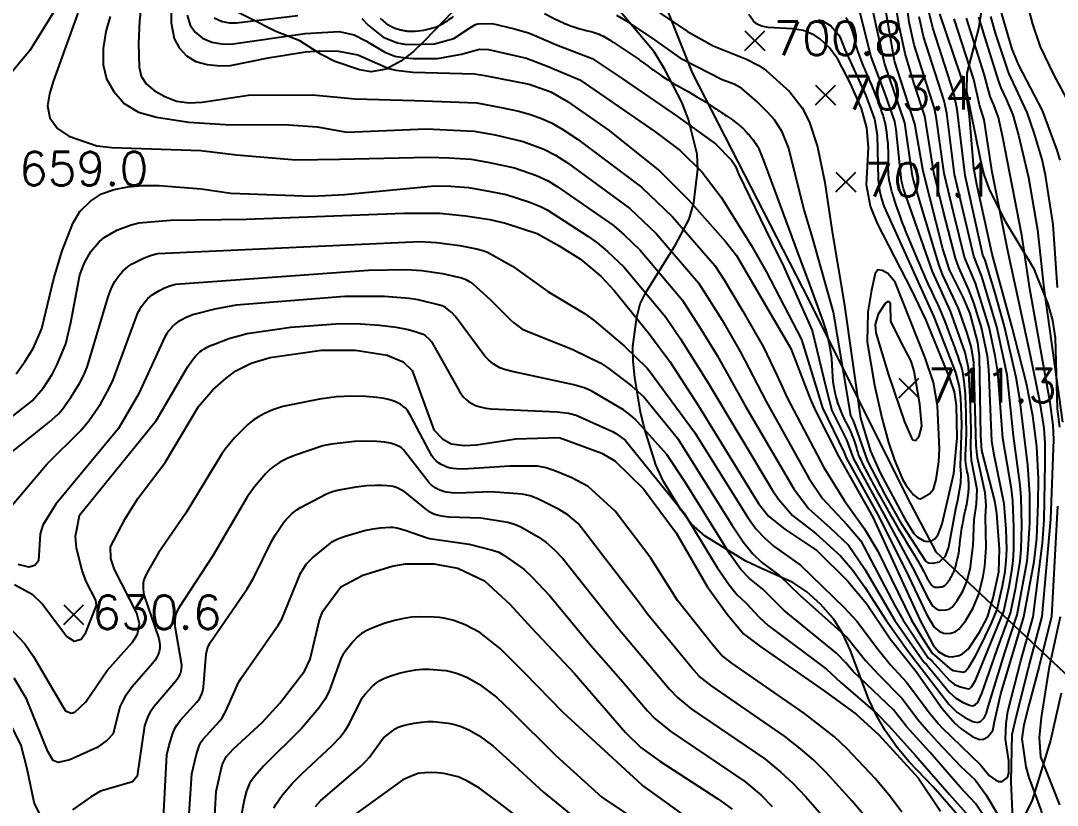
# Model space of a CAD drawing. Extents: x 197794 to 200030, y 561152 to 563931.
# Drawn here: x 198080.2 to 198358.2, y 561392.5 to 561603.1 of the extents above; entities that cross this region are included whole.
import ezdxf

# ---------------------------------------------------------------- set-up
doc = ezdxf.new("R2010")
doc.units = 0
for name, color, linetype in [('F0017111', 30, 'CONTINUOUS'), ('F0017114', 7, 'CONTINUOUS'), ('F0027132', 7, 'CONTINUOUS'), ('F0027217', 7, 'CONTINUOUS'), ('G0018112', 7, 'G0018112'), ('G0037213', 32, 'CONTINUOUS')]:
    doc.layers.add(name, color=color, linetype=linetype)
doc.styles.add('NGSW', font='romans.shx', dxfattribs={"bigfont": 'ngsw.shx'})
doc.linetypes.add('G0018112', pattern='A,25,0,[131,ltypeshp.shx,S=1.768,R=90,X=1.768,Y=-1.768],-6.75,[133,ltypeshp.shx,S=0.75,R=0,X=0,Y=0],-8.75,0,[131,ltypeshp.shx,S=1.768,R=270,X=-1.768,Y=1.768]', length=40.5)

# ---------------------------------------------------------------- blocks, each defined once
blk = doc.blocks.new('F0027217')
at = {"layer": 'F0027217'}
for p, q in [((-2.652, 2.652), (2.652, -2.652)), ((-2.652, -2.652), (2.652, 2.652))]:
    blk.add_line(p, q, dxfattribs=at)

msp = doc.modelspace()

# ---------------------------------------------------------------- linework, layer by layer
at = {"layer": 'F0017111'}
for points, elevation in [([(198358.91, 561705.91), (198356.84, 561704.35), (198355.96, 561703.22), (198354.95, 561700.88), (198353.55, 561695.86), (198352.91, 561691.11), (198352.38, 561683.19), (198352.18, 561674.62), (198352.51, 561667.89), (198355.08, 561643.92), (198353.07, 561636.92), (198349.72, 561618.55), (198349.54, 561614.39), (198349.63, 561611.86), (198349.95, 561609.13), (198350.57, 561605.99), (198351.55, 561602.24), (198353.6, 561596.09), (198357.29, 561588.54), (198361.18, 561581.37)], 620), ([(198077.073, 561486.751), (198087.804, 561495.365), (198090.271, 561497.651), (198091.366, 561498.899), (198093.73, 561502.177), (198096.033, 561505.958), (198096.968, 561507.793), (198097.97, 561510.157), (198103.632, 561529.04), (198104.413, 561531.189), (198104.957, 561532.34), (198105.423, 561533.152), (198106.394, 561534.545), (198107.578, 561535.934), (198108.237, 561536.568), (198109.018, 561537.182), (198110.066, 561537.865), (198111.453, 561538.633), (198113.137, 561539.414), (198114.945, 561540.1), (198116.494, 561540.56), (198116.966, 561540.66), (198187.323, 561543.829), (198191.697, 561543.588), (198197.925, 561542.794), (198202.467, 561541.861), (198204.101, 561541.419), (198205.38, 561540.967), (198212.08, 561537.291), (198221.567, 561530.405), (198231.374, 561524.539), (198233.998, 561522.661), (198242.113, 561515.803), (198248.102, 561509.94), (198248.687, 561509.293), (198260.874, 561492.671), (198275.18, 561469.81), (198277.46, 561466.68), (198279.74, 561464.19), (198282.32, 561462.01), (198289.36, 561456.99), (198301.05, 561445.64), (198304.48, 561441.98), (198310.15, 561434.33), (198313.53, 561430.26), (198317.78, 561425.56), (198323.85, 561417.38), (198326.36, 561414.35), (198327.36, 561413.28), (198337.64, 561403.39), (198339.97, 561400.55), (198341.72, 561399.24), (198342.57, 561398.89), (198343.4, 561398.93), (198344.91, 561400), (198345.27, 561401.1), (198345.21, 561404.48), (198344.31, 561410.25), (198344.56, 561414.5), (198344.98, 561417.69), (198348.41, 561431.34), (198351.72, 561443.14), (198354.26, 561462.91), (198354.71, 561469.13), (198355.01, 561484.35), (198354.99, 561489.76), (198354.7, 561493.75), (198353.56, 561501.02), (198351.08, 561513.23), (198344.94, 561541.41), (198340.74, 561562.47), (198338.63, 561576.5), (198337.38, 561580.56), (198335.86, 561587.32), (198330.6, 561603.66)], 645), ([(198346.31, 561388.85), (198345.88, 561398.88), (198346.16, 561411.55), (198347.25, 561416.51), (198350.72, 561430.02), (198354.19, 561443.16), (198356.47, 561469.36), (198357.29, 561490.73), (198357.16, 561494.56), (198356.29, 561500.66), (198350.87, 561531.15), (198348.69, 561545.6), (198343.65, 561571.79), (198342.47, 561577.18), (198341.23, 561580.6), (198340.22, 561582.84), (198338.65, 561588.82), (198333.86, 561603.86)], 640), ([(198337.12, 561604.06), (198338.66, 561598.86), (198342.47, 561586.85), (198343.06, 561585.12), (198344.52, 561582.1), (198346.31, 561577.85), (198347.85, 561572.43), (198350.47, 561561.06), (198352.91, 561547), (198354.59, 561531.33), (198359.62, 561495.37)], 635), ([(198358.31, 561531.5), (198357.12, 561548.4), (198355.07, 561561.67), (198354.14, 561565.9), (198352.05, 561573.06), (198350.15, 561578.53), (198345.2, 561589.03), (198341.71, 561599.55), (198340.38, 561604.25)], 630), ([(198076.334, 561471.293), (198087.225, 561484.203), (198096.286, 561493.113), (198098.477, 561495.727), (198101.64, 561500.415), (198103.93, 561504.46), (198104.967, 561506.693), (198111.609, 561524.718), (198112.086, 561525.646), (198112.482, 561526.297), (198113.295, 561527.417), (198114.273, 561528.539), (198114.809, 561529.051), (198115.438, 561529.549), (198116.275, 561530.107), (198117.382, 561530.74), (198118.724, 561531.389), (198120.165, 561531.968), (198121.398, 561532.366), (198121.774, 561532.457), (198173.457, 561536.201), (198183.524, 561536.376), (198187.735, 561536.114), (198193.337, 561535.308), (198198.401, 561534.073), (198199.097, 561533.855), (198199.531, 561533.669), (198200.668, 561533.001), (198201.414, 561532.482), (198206.101, 561528.297), (198211.527, 561522.817), (198212.433, 561522.001), (198213.844, 561520.946), (198214.624, 561520.454), (198215.763, 561519.875), (198228.106, 561515.003), (198235.766, 561511.177), (198237.67, 561509.966), (198243.968, 561505.08), (198247.289, 561502.191), (198256.34, 561491.06), (198270.94, 561467.8), (198273.96, 561463.24), (198276.56, 561460.02), (198278.99, 561457.68), (198283.68, 561454.24), (198289.28, 561448.83), (198301.76, 561437.67), (198306.81, 561431.36), (198310.15, 561427.73), (198316.6, 561421.15), (198320.8, 561415.54), (198323.67, 561412.19), (198326.05, 561409.6), (198332.33, 561402.97), (198336.16, 561399.35), (198339.04, 561395.45), (198342.08, 561390.32)], 640), ([(198339.07, 561388.88), (198336.25, 561393.02), (198332.19, 561397.35), (198324.02, 561406.74), (198317.76, 561413.7), (198314.27, 561418.15), (198303.47, 561428.4), (198301.52, 561430.74), (198299.04, 561433.36), (198284.99, 561444.81), (198279.2, 561450.53), (198275.66, 561453.36), (198273.38, 561455.85), (198270.47, 561459.81), (198258.45, 561479.26), (198253.51, 561486.7), (198244.932, 561496.24), (198242.844, 561497.98), (198241.862, 561498.672), (198233.186, 561503.795), (198231.281, 561504.549), (198228.53, 561505.369), (198211.993, 561508.959), (198209.95, 561509.503), (198208.698, 561509.979), (198207.8, 561510.452), (198207.043, 561510.954), (198206.331, 561511.495), (198205.606, 561512.13), (198204.702, 561513.123), (198196.721, 561523.795), (198195.829, 561524.775), (198195.14, 561525.387), (198194.084, 561526.156), (198193.771, 561526.333), (198193.384, 561526.487), (198192.619, 561526.74), (198186.813, 561528.212), (198184.402, 561528.587), (198177.767, 561529.101), (198167.102, 561529.142), (198137.997, 561526.797), (198132.202, 561525.74), (198126.582, 561524.253), (198126.331, 561524.181), (198125.428, 561523.853), (198124.355, 561523.385), (198123.348, 561522.867), (198122.514, 561522.369), (198121.879, 561521.933), (198121.399, 561521.55), (198120.985, 561521.16), (198120.586, 561520.738), (198119.871, 561519.886), (198119.228, 561518.975), (198118.831, 561518.302), (198111.762, 561502.865), (198106.383, 561493.67), (198089.578, 561473.331), (198086.052, 561467.756), (198085.363, 561465.417), (198084.95, 561458.122), (198083.986, 561456.884), (198082.333, 561456.471), (198079.44, 561457.159)], 635), ([(198078.522, 561451.748), (198083.202, 561449.223), (198086.012, 561446.532), (198092.578, 561437.811), (198094.524, 561436.566), (198096.346, 561437.156), (198097.604, 561438.863), (198100.476, 561446.175), (198100.269, 561447.609), (198097.676, 561452.632), (198096.621, 561455.54), (198095.143, 561461.559), (198094.868, 561464.725), (198095.419, 561467.477), (198095.97, 561470.368), (198116.582, 561495.948), (198125.002, 561510.329), (198126.319, 561512.218), (198127.117, 561513.157), (198127.952, 561514.007), (198128.317, 561514.314), (198128.753, 561514.633), (198129.315, 561515), (198129.985, 561515.386), (198131.26, 561516), (198131.389, 561516.05), (198136.029, 561517.858), (198140.893, 561519.168), (198152.661, 561520.899), (198165.817, 561521.841), (198171.343, 561521.8), (198176.432, 561521.45), (198180.846, 561520.888), (198184.135, 561520.241), (198186.251, 561519.651), (198188.086, 561518.974), (198188.404, 561518.813), (198188.69, 561518.61), (198189.723, 561517.69), (198190.437, 561516.833), (198197.784, 561503.768), (198198.896, 561502.188), (198199.658, 561501.435), (198200.39, 561500.858), (198201.184, 561500.337), (198202.15, 561499.876), (198203.422, 561499.48), (198204.896, 561499.166), (198206.339, 561498.959), (198224.095, 561498.18), (198227.088, 561497.792), (198229.204, 561497.278), (198238.869, 561492.839), (198239.952, 561492.207), (198240.992, 561491.504), (198242.281, 561490.507), (198258.128, 561470.952), (198266.97, 561456.38), (198270.19, 561451.68), (198272.34, 561449.03), (198274.71, 561446.83), (198278.25, 561442.99), (198280.7, 561440.79), (198296.32, 561429.04), (198300.13, 561425.44), (198309.95, 561417.07), (198313.06, 561413.86), (198320.19, 561405.86), (198329.35, 561395.39), (198334.43, 561389.64)], 630), ([(198316.55, 561390.64), (198313.44, 561394.9), (198309.42, 561399.66), (198301.79, 561407.79), (198298.43, 561410.88), (198290.39, 561417.18), (198270.94, 561430.66), (198268.16, 561432.84), (198265.99, 561435.33), (198256.34, 561447.53), (198249.218, 561458.883), (198239.662, 561471.488), (198232.363, 561478.085), (198227.962, 561480.445), (198223.927, 561482.161), (198221.095, 561483.148), (198218.75, 561483.531), (198211.337, 561483.574), (198198.867, 561482.74), (198197.066, 561482.808), (198196.196, 561482.9), (198195.341, 561483.052), (198194.515, 561483.289), (198193.726, 561483.616), (198192.978, 561484.022), (198192.27, 561484.493), (198191.607, 561485.02), (198191, 561485.603), (198190.403, 561486.372), (198184.804, 561497.013), (198183.941, 561498.461), (198183.333, 561499.18), (198182.704, 561499.704), (198182.012, 561500.158), (198181.274, 561500.547), (198180.499, 561500.881), (198179.697, 561501.17), (198178.837, 561501.43), (198177.663, 561501.686), (198175.707, 561501.966), (198172.763, 561502.222), (198169.056, 561502.32), (198164.857, 561502.126), (198160.332, 561501.586), (198150.48, 561499.582), (198147.799, 561498.676), (198145.524, 561497.694), (198143.968, 561496.819), (198142.533, 561495.874), (198141.125, 561494.776), (198137.489, 561491.191), (198134.984, 561488.093), (198134.125, 561486.844), (198124.418, 561470.982), (198117.137, 561460.276), (198114.422, 561455.611), (198113.652, 561454.098), (198113.233, 561453.054), (198113.038, 561452.197), (198112.974, 561451.357), (198112.999, 561450.517), (198113.092, 561449.685), (198113.271, 561448.773), (198117.224, 561437.26), (198117.423, 561436.308), (198117.498, 561435.482), (198117.466, 561434.654), (198117.31, 561433.828), (198117.039, 561433.024), (198116.673, 561432.253), (198116.207, 561431.494), (198115.504, 561430.569), (198110.03, 561424.296), (198108.166, 561421.717), (198107.601, 561420.733), (198106.73, 561418.929), (198104.945, 561411.66), (198103.344, 561410.016), (198100.66, 561407.99), (198093.34, 561404.75), (198090.21, 561404.02), (198088.89, 561404.51), (198087.45, 561406.91), (198081.72, 561421.12), (198078.42, 561426.68)], 620), ([(198306.57, 561389.57), (198303.23, 561393.64), (198296.24, 561401.33), (198292.88, 561404.65), (198289.38, 561407.67), (198285.06, 561411.09), (198265.47, 561424.54), (198262.24, 561427.13), (198260.09, 561429.51), (198248.34, 561443.83), (198246.43, 561446.39), (198229.695, 561468.133), (198226.968, 561470.46), (198224.455, 561472.052), (198218.855, 561474.817), (198216.786, 561475.606), (198214.684, 561476.01), (198206.281, 561476.648), (198197.42, 561476.299), (198195.837, 561476.389), (198194.305, 561476.598), (198193.564, 561476.778), (198192.85, 561477.021), (198192.167, 561477.321), (198191.514, 561477.671), (198190.893, 561478.063), (198190.315, 561478.496), (198189.734, 561479.049), (198182.884, 561487.942), (198182.282, 561488.471), (198181.699, 561488.835), (198181.057, 561489.146), (198180.294, 561489.423), (198179.267, 561489.696), (198177.796, 561489.964), (198175.712, 561490.184), (198172.974, 561490.284), (198169.738, 561490.186), (198163.515, 561489.479), (198161.204, 561488.992), (198153.583, 561486.402), (198151.667, 561485.605), (198150.407, 561484.998), (198149.539, 561484.511), (198148.249, 561483.637), (198147.08, 561482.708), (198146.516, 561482.209), (198145.912, 561481.614), (198142.872, 561477.978), (198141.023, 561475.41), (198131.677, 561459.46), (198122.538, 561445.501), (198121.94, 561444.318), (198121.69, 561443.545), (198121.564, 561442.825), (198121.505, 561442.106), (198121.496, 561441.393), (198121.543, 561440.603), (198123.225, 561430.728), (198123.266, 561429.928), (198123.231, 561429.228), (198123.114, 561428.526), (198122.904, 561427.826), (198122.61, 561427.143), (198122.244, 561426.485), (198121.8, 561425.832), (198115.921, 561419.023), (198114.885, 561417.506), (198114.293, 561416.307), (198113.348, 561413.829), (198111.422, 561400.362), (198110.182, 561398.848), (198101.53, 561396.32), (198098.89, 561394.65), (198094.09, 561391.32)], 615), ([(198118.451, 561389.063), (198119.375, 561406.031), (198119.962, 561408.658), (198120.98, 561411.846), (198121.606, 561413.291), (198122.077, 561414.05), (198122.978, 561415.235), (198127.396, 561420.178), (198127.816, 561420.726), (198128.18, 561421.272), (198128.497, 561421.834), (198128.757, 561422.408), (198128.955, 561422.984), (198129.099, 561423.558), (198129.21, 561424.21), (198129.891, 561433.112), (198130.149, 561434.303), (198130.337, 561434.901), (198130.601, 561435.522), (198131.055, 561436.341), (198140.901, 561450.668), (198142.602, 561453.46), (198147.539, 561463.537), (198148.397, 561465.007), (198150.732, 561468.487), (198151.345, 561469.209), (198152.797, 561470.678), (198153.478, 561471.268), (198154.212, 561471.806), (198155.23, 561472.456), (198162.201, 561476.171), (198163.043, 561476.521), (198163.836, 561476.768), (198165.151, 561477.09), (198170.11, 561478.03), (198172.896, 561478.36), (198175.285, 561478.494), (198177.12, 561478.49), (198178.426, 561478.411), (198179.344, 561478.3), (198180.032, 561478.17), (198180.617, 561478.013), (198181.159, 561477.82), (198181.687, 561477.569), (198182.311, 561477.178), (198183.194, 561476.536), (198188.996, 561471.815), (198189.539, 561471.464), (198190.082, 561471.173), (198190.654, 561470.909), (198191.247, 561470.674), (198191.872, 561470.469), (198192.598, 561470.292), (198193.57, 561470.132), (198195.009, 561469.992), (198203.568, 561469.675), (198210.81, 561468.503), (198212.6, 561468.025), (198214.326, 561467.241), (198218.944, 561464.605), (198221.034, 561463.16), (198223.473, 561461.005), (198225.572, 561458.789), (198240.33, 561440.13), (198254.19, 561423.69), (198256.31, 561421.43), (198260, 561418.42), (198279.74, 561405.01), (198284.06, 561401.44), (198287.32, 561398.42), (198290.7, 561394.88), (198297.04, 561387.61)], 610), ([(198358.31, 561472.8), (198356.66, 561443.17), (198353.4, 561429.85), (198350.69, 561419.71), (198349.26, 561414.08), (198348.72, 561410.36), (198349.79, 561402.83), (198350.58, 561399.94), (198353.88, 561391.03), (198354.22, 561389.33), (198355.93, 561375.29), (198357.25, 561369), (198358.82, 561364.23)], 635), ([(198124.654, 561379.416), (198126.05, 561400.92), (198127.221, 561405.901), (198128.071, 561408.492), (198128.597, 561409.553), (198129.092, 561410.241), (198133.581, 561415.208), (198133.953, 561415.675), (198134.298, 561416.17), (198134.678, 561416.805), (198135.166, 561417.753), (198138.597, 561425.481), (198139.274, 561426.61), (198149.217, 561440.831), (198150.19, 561442.523), (198155.35, 561455), (198155.81, 561455.828), (198156.823, 561457.293), (198157.419, 561457.987), (198158.414, 561458.909), (198163.829, 561463.29), (198165.234, 561464.052), (198167.187, 561464.784), (198172.398, 561466.299), (198174.681, 561466.735), (198176.602, 561466.982), (198179.236, 561467.16), (198179.946, 561467.154), (198180.482, 561467.106), (198181.085, 561466.998), (198183.255, 561466.401), (198189.173, 561464.3), (198189.831, 561464.129), (198200.452, 561462.575), (198206.739, 561461.043), (198208.379, 561460.453), (198209.796, 561459.665), (198215.101, 561455.861), (198217.251, 561453.878), (198222.081, 561448.718), (198233.222, 561435.349), (198241.06, 561426.39), (198248.29, 561417.86), (198250.38, 561415.73), (198254.53, 561412.31), (198274.41, 561398.93), (198278.75, 561395.2), (198281.76, 561392.19)], 605), ([(198266.308, 561383.941), (198246.779, 561398.043), (198225.643, 561417.435), (198215.387, 561428.024), (198208.775, 561434.603), (198203.319, 561438.864), (198199.366, 561441.002), (198196.35, 561442.105), (198194.131, 561442.67), (198192.546, 561442.938), (198191.101, 561443.063), (198187.178, 561443.134), (198185.107, 561443.021), (198182.978, 561442.704), (198180.46, 561442.122), (198177.66, 561441.302), (198175.045, 561440.358), (198172.971, 561439.432), (198171.537, 561438.611), (198170.478, 561437.729), (198169.363, 561436.511), (198167.186, 561433.813), (198166.572, 561432.901), (198166.144, 561432.081), (198162.921, 561423.123), (198161.77, 561420.915), (198160.131, 561418.603), (198155.459, 561413.094), (198145.309, 561403.026), (198142.928, 561400.304), (198142.115, 561399.211), (198141.553, 561398.319), (198141.146, 561397.512), (198140.741, 561396.429), (198140.157, 561394.333), (198139.282, 561389.757)], 595), ([(198358.93, 561392.63), (198353.84, 561405.49), (198353.47, 561410.71), (198353.97, 561416.09), (198356.1, 561429.67), (198359.13, 561443.19)], 630), ([(198148.022, 561391.724), (198148.589, 561392.712), (198150.419, 561395.325), (198152.989, 561398.369), (198155.502, 561400.841), (198163.732, 561408.582), (198165.735, 561410.757), (198167.222, 561412.575), (198168.315, 561414.288), (198171.632, 561421.148), (198172.043, 561421.764), (198172.609, 561422.448), (198174.571, 561424.471), (198175.564, 561425.383), (198176.49, 561426.039), (198177.721, 561426.636), (198179.486, 561427.294), (198181.699, 561427.945), (198184.06, 561428.488), (198186.177, 561428.852), (198187.962, 561429.02), (198189.693, 561429.032), (198192.968, 561428.833), (198194.171, 561428.678), (198195.488, 561428.402), (198197.333, 561427.866), (198199.849, 561426.88), (198203.17, 561425.055), (198207.809, 561421.518), (198211.752, 561417.783), (198223.739, 561405.903), (198236.011, 561394.684), (198258.16, 561379.856)], 590), ([(198159.229, 561392.222), (198160.617, 561393.703), (198171.327, 561402.902), (198172.674, 561404.235), (198173.709, 561405.454), (198177.121, 561410.215), (198177.514, 561410.628), (198179.779, 561412.431), (198180.651, 561413.037), (198181.444, 561413.466), (198182.472, 561413.84), (198183.926, 561414.23), (198185.739, 561414.588), (198187.66, 561414.855), (198189.376, 561415), (198190.816, 561415.019), (198194.835, 561414.603), (198195.796, 561414.418), (198196.845, 561414.133), (198198.316, 561413.626), (198200.332, 561412.759), (198203.021, 561411.245), (198206.842, 561408.433), (198210.304, 561405.382), (198220.412, 561396.044), (198232.141, 561386.454)], 585), ([(198086.1, 561388.53), (198083.78, 561393.25), (198081.93, 561402.27), (198080.24, 561408.59), (198077.72, 561413.87)], 615), ([(198217.623, 561386.173), (198208.131, 561393.483), (198203.22, 561397.142), (198200.055, 561399.024), (198198.478, 561399.745), (198197.506, 561400.125), (198196.741, 561400.363), (198193.748, 561401.013), (198191.994, 561401.241), (198190.3, 561401.31), (198188.612, 561401.237), (198186.733, 561401.005), (198186.301, 561400.895), (198185.793, 561400.718), (198182.677, 561399.328), (198182.04, 561398.944), (198169.444, 561389.745)], 580)]:
    msp.add_lwpolyline(points, dxfattribs=dict(at, elevation=elevation))
at = {"layer": 'F0017111', "flags": 128}
for points, elevation in [([(198104.12, 561604.32), (198102.98, 561600.26), (198102.26, 561595.71), (198102.27, 561591.29), (198103.15, 561587.55), (198105.1, 561584.15), (198107.91, 561580.9), (198111.78, 561578.57), (198116.6, 561577.27), (198125.24, 561575.92), (198135.03, 561575.32), (198152.12, 561575.2), (198159.72, 561574.65), (198167.63, 561573.19), (198188.89, 561574.08), (198201.78, 561573.51), (198207.47, 561572.48), (198214.91, 561570.76), (198220.53, 561568.63), (198223.62, 561567.06), (198226.83, 561565.01), (198243.6, 561552.7), (198250.66, 561545.99), (198261.97, 561532.79), (198268.32, 561522.71), (198273.18, 561514.37), (198280.11, 561500.92), (198291.57, 561480.36), (198295.27, 561474.92), (198301.89, 561467.8), (198305.5, 561463.49), (198308.34, 561458.21), (198314.74, 561445.97), (198316.89, 561442.17), (198323.57, 561432.12), (198324.54, 561431.29), (198329.34, 561426.06), (198330.65, 561424.95), (198332.18, 561424.32), (198334.29, 561423.75), (198334.75, 561423.89), (198335.25, 561424.35), (198336.26, 561426.06), (198343.86, 561444.6), (198345.32, 561451.22), (198346.08, 561455.48), (198346.38, 561458.11), (198346.6, 561461.19), (198346.6, 561467.17), (198346.3, 561474.27), (198345.91, 561477.49), (198343.59, 561491.03), (198342.31, 561508.86), (198341.61, 561513.2), (198339.97, 561520.84), (198336.26, 561532.7), (198333.36, 561539.64), (198330.44, 561551.31), (198327.88, 561562.16), (198325.73, 561577.38), (198325.26, 561579.58), (198319.87, 561596.66), (198318.51, 561602.74), (198316.92, 561615.19)], 665), ([(198112.93, 561611.54), (198112.01, 561603.11), (198111.77, 561597.03), (198111.95, 561590.7), (198112.51, 561588.27), (198113.79, 561586.19), (198115.98, 561584.37), (198118.86, 561582.76), (198121.95, 561581.55), (198125.38, 561581.06), (198128.83, 561581.27), (198141.27, 561583.18), (198158.41, 561583.29), (198169.88, 561582.14), (198185.86, 561581.74), (198202.54, 561581.08), (198209.05, 561579.88), (198213.78, 561578.86), (198217.18, 561577.92), (198219.89, 561576.92), (198222.56, 561575.71), (198225.62, 561573.96), (198229.55, 561571.34), (198246.69, 561558.44), (198255.01, 561550.46), (198266.34, 561537.39), (198268.83, 561533.6), (198273.9, 561525.17), (198279.39, 561515.47), (198283.11, 561507.84), (198285.8, 561501.9), (198295.62, 561483.2), (198301.14, 561474.22), (198306.55, 561466.75), (198310.09, 561460.71), (198319.11, 561442.24), (198321.88, 561437.68), (198324.63, 561433.37), (198329.43, 561429.24), (198330.33, 561428.67), (198333.09, 561428.25), (198333.57, 561428.56), (198334.52, 561429.63), (198336.21, 561432.46), (198337.97, 561435.96), (198340.6, 561441.41), (198342.07, 561445.09), (198343.56, 561451.44), (198344.22, 561455.26), (198344.5, 561458.15), (198344.67, 561461.21), (198344.48, 561466.6), (198344.02, 561473.4), (198341.23, 561487.01), (198340.71, 561490.4), (198339.84, 561509.63), (198339.47, 561513.13), (198337.94, 561520.74), (198335.85, 561527.45), (198334.54, 561530.92), (198331.78, 561536.93), (198330.89, 561539.36), (198327.69, 561551.8), (198325.08, 561562.43), (198322.66, 561577.51), (198319.73, 561586.47), (198317.38, 561594.38), (198315.87, 561601.31), (198313.85, 561613.65)], 670), ([(198124.77, 561604.62), (198125.63, 561601.93), (198126.93, 561600.07), (198128.95, 561598.47), (198131.42, 561597.38), (198134.09, 561596.9), (198136.57, 561596.82), (198156.49, 561599.74), (198165.62, 561600.29), (198168.83, 561599.56), (198169.6, 561599.31), (198172.71, 561597.78), (198177.87, 561594.73), (198180.56, 561593.65), (198183.36, 561593.2), (198185.43, 561593.03), (198191.99, 561593.03), (198198.37, 561594.16), (198203.22, 561595.48), (198205.64, 561595.42), (198215.85, 561593.09), (198221.66, 561590.87), (198230.15, 561587.25), (198236.77, 561582.75), (198250.26, 561573.37), (198257.03, 561568.34), (198262.84, 561562.58), (198268.04, 561555.76), (198276.13, 561542.88), (198280.1, 561535.82), (198289.62, 561517.58), (198295.25, 561499.24), (198301.09, 561487.24), (198301.62, 561485.77), (198310.01, 561470.68), (198317.51, 561455.72), (198323.17, 561443.79), (198325.22, 561440.36), (198326.51, 561439.25), (198327.68, 561438.75), (198328.55, 561438.64), (198329.68, 561438.76), (198330.8, 561439.09), (198331.82, 561439.81), (198333.66, 561442.11), (198335.68, 561445.49), (198337.14, 561449.17), (198338.35, 561454.03), (198338.81, 561456.73), (198339.19, 561461.74), (198338.96, 561469.99), (198339.17, 561472.99), (198338.9, 561476.37), (198336.81, 561485.81), (198336.44, 561489.08), (198335.87, 561511.51), (198335.11, 561515.65), (198333.96, 561519.52), (198331.76, 561525.88), (198327.56, 561534.81), (198326.58, 561537.44), (198319.64, 561560.37), (198319.35, 561561.42), (198317.33, 561575.74), (198311.84, 561591.78), (198308.51, 561607.12)], 680), ([(198089.29, 561605.96), (198084.44, 561598.03), (198082.58, 561595.18), (198076.55, 561587.83)], 655), ([(198078.93, 561508.37), (198081.36, 561511.73), (198083.55, 561515.33), (198085.84, 561520.54), (198089.03, 561533.91), (198091.26, 561541.4), (198094.11, 561548.69), (198096.04, 561551.93), (198098.84, 561554.73), (198101.85, 561556.66), (198105.26, 561557.81), (198108.89, 561558.56), (198112.81, 561558.95), (198117.33, 561558.89), (198128.53, 561558.03), (198136.53, 561556.89), (198158.32, 561556), (198167.02, 561556.49), (198191.18, 561558.84), (198195.54, 561558.71), (198200.26, 561558.36), (198204.31, 561557.68), (198210.37, 561556.45), (198216.47, 561554.48), (198219.61, 561553.26), (198221.38, 561552.35), (198232.26, 561545.32), (198234.72, 561543.57), (198237.54, 561541.22), (198241.96, 561537.05), (198253.23, 561523.59), (198257.16, 561517.77), (198264.39, 561506.23), (198281.78, 561477.23), (198283.46, 561474.66), (198287.19, 561470.28), (198293.49, 561465.47), (198300.04, 561459.47), (198303.33, 561455.72), (198306.61, 561451.03), (198312.44, 561442.03), (198318.15, 561434.01), (198329.14, 561419.7), (198331.3, 561417.51), (198333.42, 561416.07), (198335.57, 561414.98), (198336.7, 561414.73), (198337.61, 561415.02), (198338.6, 561415.95), (198339.14, 561417.03), (198339.72, 561418.93), (198344.13, 561433.56), (198347.45, 561443.61), (198350.13, 561458.04), (198350.46, 561461.15), (198350.83, 561468.32), (198350.87, 561476.02), (198350.32, 561483.84), (198348.17, 561501.58), (198347.24, 561507.33), (198344.04, 561521.04), (198341.53, 561529.96), (198338.85, 561538.86), (198338.3, 561540.18), (198333.48, 561561.6), (198331.41, 561579.33), (198330.46, 561583.73), (198324.85, 561601.2), (198323.78, 561605.58)], 655), ([(198095.47, 561605.16), (198088.84, 561586.86), (198087.85, 561583.48), (198087.36, 561580.33), (198087.99, 561577.09), (198089.99, 561574.21), (198093.06, 561572.16), (198100.61, 561569.55), (198104.57, 561569.08), (198128.51, 561568.26), (198138.01, 561567.13), (198153.95, 561565.83), (198165.68, 561565.96), (198189.64, 561566.48), (198195.07, 561566.3), (198201.02, 561565.94), (198205.89, 561565.08), (198212.64, 561563.61), (198218.5, 561561.56), (198221.62, 561560.16), (198224.11, 561558.68), (198239.16, 561548.13), (198242.02, 561545.63), (198246.31, 561541.52), (198257.6, 561528.19), (198262.74, 561520.24), (198266.98, 561513.27), (198274.42, 561499.93), (198287.52, 561477.51), (198291.45, 561472.2), (198297.34, 561466.98), (198302.24, 561462.32), (198306.58, 561455.86), (198314.67, 561442.1), (198322.51, 561430.88), (198323.16, 561430.32), (198329.24, 561422.88), (198330.97, 561421.23), (198332.8, 561420.19), (198334.65, 561419.42), (198335.5, 561419.24), (198336.18, 561419.45), (198336.92, 561420.15), (198337.99, 561422.5), (198342.08, 561434.36), (198345.66, 561444.1), (198347.09, 561451), (198348.25, 561458.08), (198348.53, 561461.17), (198348.72, 561467.75), (198348.58, 561475.15), (198348.31, 561478.49), (198346.47, 561491.67), (198344.77, 561508.09), (198342.01, 561520.94), (198337.98, 561534.48), (198335.83, 561539.91), (198330.68, 561561.88), (198328.57, 561578.35), (198327.86, 561581.66), (198322.36, 561598.93), (198321.15, 561604.16)], 660), ([(198132.02, 561603.96), (198134.16, 561602.97), (198136.17, 561602.61), (198138.03, 561602.54), (198154.53, 561604.55)], 685), ([(198171.68, 561603.75), (198173.36, 561601.96), (198177.42, 561598.74), (198181.28, 561597.18), (198183.65, 561596.79), (198191.14, 561596.93), (198196.35, 561598.33), (198200.82, 561601.34), (198202.15, 561602.17), (198202.8, 561602.35), (198206.59, 561602.38), (198212.59, 561600.98), (198216.63, 561599.8), (198223.87, 561596.66), (198233.47, 561593.01), (198241.27, 561587.82), (198256.36, 561577.43), (198261.46, 561573.72), (198266.56, 561570.1), (198270.86, 561565.74), (198271.91, 561564.14), (198272.73, 561562.04), (198281.56, 561543.77), (198284.74, 561537.28), (198292.49, 561520.01), (198296.24, 561504.41), (198297.79, 561498.53), (198301.64, 561490.67), (198303.56, 561485.49), (198311.72, 561470.64), (198320.13, 561455.04), (198323.22, 561448.67), (198324.75, 561446.1), (198325.72, 561445.27), (198326.76, 561444.92), (198328.42, 561444.95), (198329.25, 561445.2), (198330.02, 561445.74), (198331.4, 561447.47), (198332.91, 561450), (198334.01, 561452.76), (198334.92, 561456.41), (198335.43, 561460.32), (198335.64, 561462.24), (198335.92, 561469.16), (198336.6, 561473.45), (198336.7, 561477.25), (198335.26, 561485.05), (198335.06, 561488.4), (198335.13, 561493.27), (198334.88, 561502.13), (198334.41, 561509.97), (198333.48, 561514.03), (198332.02, 561518.4), (198329.56, 561525.14), (198324.73, 561535.79), (198316.99, 561558.04), (198316.41, 561560.12), (198314.99, 561573.96), (198314.62, 561576.06), (198312.08, 561583.5), (198308.34, 561593.49), (198305.28, 561605.55)], 685), ([(198294.07, 561603.34), (198295.27, 561603.13), (198297.45, 561601.73), (198299.65, 561599.28), (198300, 561598.65), (198301.27, 561595.44), (198306.87, 561583.11), (198309.18, 561576.68), (198309.93, 561572.49), (198310.22, 561560.56), (198310.53, 561557.53), (198311.03, 561555.35), (198311.69, 561553.36), (198325.15, 561523.66), (198330.96, 561508.72), (198331.91, 561504.9), (198332.24, 561501.85), (198332.56, 561494.76), (198332.15, 561483.54), (198332.34, 561481.47), (198332.3, 561479.02), (198331.47, 561474.37), (198330.91, 561471.97), (198329.05, 561461.82), (198328.08, 561459.21), (198326.58, 561457.79), (198324.83, 561457.41), (198323.81, 561457.48), (198322.99, 561458.01), (198316.61, 561467.85), (198312.08, 561475.99), (198307.45, 561484.94), (198303.64, 561495.57), (198302.87, 561497.13), (198298.22, 561524.89), (198292.41, 561545.55), (198290.35, 561552.33), (198286.1, 561569.15), (198284.47, 561573.35), (198282.36, 561576.55), (198280.52, 561578.6), (198277.7, 561581.33), (198273.61, 561584.92), (198271.51, 561586.14), (198268.34, 561587.3), (198257.72, 561592.72), (198250.27, 561597.97), (198243.44, 561602.57), (198240.11, 561604.54)], 695)]:
    msp.add_lwpolyline(points, dxfattribs=dict(at, elevation=elevation))
at = {"layer": 'F0017111', "elevation": 690, "flags": 128}
for points in [[(198176.56, 561603.82, 0.01), (198178.02, 561602.58, 0.03), (198178.76, 561602.04, 0.05), (198180.12, 561601.33, 0.04), (198182, 561600.72, 0.02), (198182.9, 561600.53, 0.02), (198183.93, 561600.38, 0.05), (198186.02, 561600.35, 0.03), (198189.01, 561600.79, 0.03), (198191.71, 561601.53, 0.05), (198193.16, 561602.21, 0.01), (198194.61, 561603.15, 0.01), (198196.29, 561604.35, 0.02)], [(198220.7, 561605.04, 0.02), (198226.08, 561602.44, 0.05), (198232.67, 561600.35, -0.08), (198236.79, 561598.78, -0.01), (198238.49, 561597.78, -0.01), (198239.63, 561597.06), (198242.85, 561594.91), (198245.77, 561592.9, -0.01), (198248.13, 561591.18, 0.01), (198250.85, 561589.2, 0.03), (198256.83, 561585.44, -0.02), (198266.21, 561579.79, -0.01), (198270, 561577.25, -0.01), (198272.13, 561575.71, -0.04), (198274.39, 561573.73, -0.03), (198276.61, 561571.14, -0.02), (198277.86, 561569.38, -0.05), (198278.19, 561568.75), (198278.73, 561567.4), (198279.41, 561565.59), (198281.48, 561560.03), (198289.38, 561538.74), (198291.37, 561533.33), (198295.36, 561522.45, -0.08), (198297.87, 561509.1, 0.1), (198300.33, 561497.83, 0.02), (198301.87, 561494.65, -0.03), (198303.01, 561492.22, -0.03), (198304.49, 561487.88, 0.04), (198305.51, 561485.22, 0.01), (198307.25, 561481.77, 0.01), (198310.11, 561476.48), (198311.98, 561473.14), (198313.4, 561470.61, 0.01), (198319.01, 561461.11, -0.02), (198322.5, 561455.04, -0.01), (198322.84, 561454.38), (198323.26, 561453.56, 0.01), (198323.8, 561452.6, 0.02), (198324.28, 561451.85, 0.06), (198324.54, 561451.57, 0.05), (198324.93, 561451.29, 0.1), (198325.5, 561451.1, 0.05), (198326.59, 561451.08, 0.03), (198327.41, 561451.2, 0.07), (198327.71, 561451.31, 0.03), (198328, 561451.48, 0.04), (198328.22, 561451.67, 0.03), (198328.6, 561452.08, 0.02), (198329.14, 561452.82, 0.01), (198329.75, 561453.78, 0.02), (198330.15, 561454.51, 0.02), (198330.54, 561455.38, 0.02), (198330.88, 561456.35, 0.01), (198331.14, 561457.28, 0.01), (198331.49, 561458.78, 0.03), (198332.13, 561462.94, -0.02), (198332.88, 561468.32, -0.01), (198333.54, 561471.44, 0.02), (198334.04, 561473.91, 0.02), (198334.39, 561476.44, 0.02), (198334.5, 561478.14, 0.01), (198334.49, 561478.79, 0.01), (198334.44, 561479.87, 0.05), (198334.09, 561482.03, -0.05), (198333.71, 561484.3, -0.04), (198333.69, 561487.84, 0.02), (198333.84, 561494.02, 0.01), (198333.57, 561502.95, 0.02), (198333.28, 561506.27, 0.02), (198332.88, 561508.75, 0.03), (198332.5, 561510.27, 0.01), (198331.71, 561512.71, 0.01), (198330.07, 561517.28), (198328.3, 561521.99), (198327.36, 561524.4, 0.02), (198325.9, 561527.66, -0.01), (198322.89, 561534.14, -0.01), (198317.21, 561547.63, -0.02), (198314.34, 561555.7, -0.01), (198313.88, 561557.24, -0.01), (198313.47, 561558.83, -0.07), (198312.91, 561564.99, 0.05), (198312.46, 561573.23), (198312.02, 561575.79, 0.02), (198311.9, 561576.37, 0.02), (198311.32, 561578.27, 0.01), (198309.48, 561583.3, 0.01), (198307.78, 561587.43, -0.01), (198305.41, 561593.12, -0.05), (198303.73, 561598.81, 0.07), (198302.46, 561602.42, 0.04), (198301.48, 561603.95, 0.05)]]:
    msp.add_lwpolyline(points, format="xyb", dxfattribs=at)
at = {"layer": 'F0017111', "flags": 128}
for points, elevation in [([(198308.39, 561530.82), (198307.44, 561524.88), (198307.2, 561516.95), (198309.22, 561505.34), (198311.12, 561496.52), (198312.96, 561489.87), (198314.57, 561485.14), (198316.72, 561480.06), (198317.69, 561478.36), (198319.63, 561475.84), (198320.9, 561474.86), (198321.58, 561474.77), (198324.08, 561476.21), (198324.98, 561477.42), (198325.73, 561480.02), (198326.48, 561484.84), (198326.6, 561488.09), (198326.12, 561499.73), (198324.99, 561506.03), (198322.78, 561512.62), (198314.75, 561532.92), (198312.73, 561535.24), (198311.21, 561536.09), (198310.12, 561536.25), (198309.37, 561535.3)], 705), ([(198317.15, 561515.32), (198313.58, 561522.39), (198313.46, 561527.1), (198313.15, 561527.68), (198312.55, 561527.64), (198312.08, 561527.2), (198310.15, 561524.35), (198309.41, 561521.61), (198309.52, 561519.39), (198312.92, 561508.07), (198317.27, 561495.47), (198319.1, 561491.16), (198319.5, 561490.66), (198320.15, 561490.48), (198321.18, 561491.59), (198321.85, 561494.3), (198321.32, 561500.17), (198319.85, 561509.06), (198319, 561511.75)], 710)]:
    msp.add_lwpolyline(points, close=True, dxfattribs=dict(at, elevation=elevation))
at = {"layer": 'F0017114'}
for points, elevation in [([(198359, 561565.71), (198358.2, 561568.39), (198354.29, 561579), (198347.94, 561591.21), (198346.15, 561595.48), (198343.39, 561604.97), (198342.66, 561610.25), (198342.7, 561616.3), (198343.12, 561620.66), (198346.96, 561638.98), (198347.36, 561642.27), (198345.07, 561662.3), (198344.88, 561670.39), (198346.07, 561694.13), (198347.79, 561702.07), (198349.58, 561706.66), (198350.32, 561707.93), (198351.78, 561709.48), (198355.49, 561711.82), (198365.32, 561715.34)], 625), ([(198073.66, 561443.81), (198081.23, 561435.88), (198083.62, 561432.44), (198091.442, 561419.054), (198092.149, 561417.831), (198093.727, 561417.214), (198094.711, 561417.48), (198097.628, 561420.31), (198103.32, 561428.68), (198110.132, 561436.276), (198111.535, 561438.429), (198111.996, 561441.251), (198111.273, 561444.097), (198105.284, 561455.825), (198104.358, 561458.749), (198104.28, 561461.94), (198108.191, 561469.407), (198111.621, 561474.879), (198118.909, 561484.511), (198127.86, 561499.583), (198131.718, 561504.007), (198135.281, 561507.172), (198137.906, 561509.106), (198142.027, 561511.215), (198147.057, 561512.725), (198160.822, 561514.725), (198169.958, 561514.703), (198178.475, 561513.368), (198182.764, 561511.576), (198185.193, 561509.225), (198191.01, 561493.343), (198193.328, 561490.86), (198195.629, 561489.512), (198199.087, 561489.079), (198202.385, 561489.257), (198213.025, 561490.896), (198224.619, 561491.249), (198236.077, 561487.062), (198239.579, 561485.011), (198247.2, 561477.475), (198256.019, 561465.619), (198264.34, 561451.24), (198269.68, 561443.78), (198274.09, 561438.54), (198278.74, 561435.01), (198295.72, 561423.26), (198304.3, 561417.02), (198310.36, 561411.46), (198320.87, 561399.9), (198326.9, 561390.93)], 625), ([(198131.794, 561381.684), (198132.602, 561396.219), (198134.227, 561403.393), (198135.312, 561405.492), (198137.216, 561407.639), (198144.957, 561414.702), (198149.671, 561419.913), (198156.289, 561428.563), (198157.78, 561431.787), (198160.291, 561442.312), (198161.238, 561444.639), (198166.049, 561451.188), (198171.954, 561454.276), (198179.785, 561456.748), (198183.346, 561457.327), (198191.003, 561457.326), (198197.434, 561456.136), (198204.62, 561452.766), (198211.397, 561446.499), (198217.149, 561440.189), (198228.681, 561427.932), (198242.39, 561412.04), (198246.51, 561408.02), (198251.6, 561404.37), (198267.19, 561394.21), (198270.97, 561391.47)], 600)]:
    msp.add_lwpolyline(points, dxfattribs=dict(at, elevation=elevation))
at = {"layer": 'F0017114', "flags": 128}
for points, elevation in [([(198120.73, 561627.28), (198120.52, 561602.62), (198121.37, 561598.4), (198122.66, 561595.88), (198124.63, 561593.75), (198127.13, 561592.24), (198130.22, 561591.35), (198133.8, 561591.03), (198136.43, 561591.14), (198146.58, 561593.15), (198156.52, 561594.78), (198160.36, 561595.1), (198165.43, 561594.95), (198170.6, 561593.96), (198178.91, 561590.32), (198180.78, 561589.9), (198185.39, 561589.32), (198201.9, 561588.84), (198204.69, 561588.47), (198216.56, 561586.08), (198222.34, 561584.08), (198226.83, 561581.48), (198237.72, 561573.87), (198251.5, 561562.81), (198259.36, 561554.93), (198269.21, 561543.84), (198272.2, 561540.15), (198286.76, 561515.14), (198291.95, 561501.61), (198293.48, 561498.27), (198299.67, 561486.05), (198308.79, 561469.86), (198321.33, 561442.31), (198324.93, 561435.49), (198326.45, 561433.74), (198328.15, 561432.71), (198329.06, 561432.46), (198330, 561432.38), (198331.89, 561432.76), (198332.79, 561433.2), (198334.44, 561434.55), (198337.4, 561438.96), (198339.48, 561442.99), (198341.06, 561448.17), (198342.52, 561455.15), (198342.75, 561461.23), (198341.99, 561470.83), (198341.47, 561474.22), (198337.95, 561487.75), (198337.7, 561491.78), (198337.33, 561513.05), (198336.95, 561516.78), (198334.86, 561524.5), (198333.07, 561528.73), (198329.28, 561536.3), (198327.57, 561541.89), (198322.29, 561562.71), (198320.05, 561575.43), (198314.52, 561592.34), (198311.94, 561607.43)], 675), ([(198245.4, 561609.48), (198259.03, 561600.23), (198265.88, 561596.37), (198274.84, 561592.82), (198278.18, 561591.12), (198280.1, 561589.78), (198286.43, 561584.11), (198289.8, 561579.8), (198291.68, 561576.12), (198293.88, 561569.29), (198295.89, 561559.71), (198297.83, 561546.43), (198301.09, 561527.33), (198305.41, 561496.42), (198308.09, 561487.57), (198310.7, 561481.75), (198317.38, 561469.26), (198319.75, 561465.44), (198320.6, 561464.6), (198322.43, 561463.53), (198323.35, 561463.33), (198324.62, 561463.53), (198325.36, 561464.01), (198326.31, 561465.25), (198327.32, 561468.06), (198330.5, 561481.6), (198331.33, 561491.13), (198331.21, 561499.88), (198330.63, 561503.53), (198329.41, 561507.18), (198322.95, 561522.92), (198319.2, 561530.84), (198309.97, 561548.66), (198308.11, 561553.39), (198307.08, 561559.08), (198307.63, 561569.11), (198307.17, 561574.4), (198305.75, 561579.58), (198302.8, 561586.25), (198299.4, 561592.83), (198297.16, 561595.83), (198294.53, 561598.32), (198293.08, 561599.3), (198290.16, 561600.56), (198287.22, 561600.99), (198280.7, 561601.3), (198278.92, 561601.69), (198277.69, 561602.23), (198276.77, 561603), (198275.46, 561604.83)], 700), ([(198075.68, 561495.23), (198083.22, 561501.09), (198086.15, 561504.46), (198088.68, 561508.32), (198089.97, 561510.86), (198092.23, 561516.43), (198093.64, 561522.13), (198096.03, 561534.89), (198097.28, 561538.15), (198098.98, 561541.16), (198101.2, 561543.77), (198102.58, 561544.93), (198105.95, 561546.94), (198109.79, 561548.37), (198111.89, 561548.84), (198120.38, 561549.58), (198140.73, 561549.87), (198182.95, 561551.44), (198192.53, 561551.45), (198199.5, 561550.79), (198205.97, 561549.78), (198210.23, 561548.8), (198218.66, 561546.02), (198224.61, 561542.75), (198230.29, 561539.13), (198235.85, 561534.48), (198239.36, 561530.69), (198248.87, 561518.98), (198254.3, 561511.62), (198261.99, 561499.77), (198278.09, 561473.5), (198280.74, 561470.13), (198285.12, 561466.6), (198293.73, 561460.95), (198301.97, 561452.79), (198307.03, 561446.73), (198313.42, 561437.19), (198320.39, 561428.39), (198327.32, 561418.47), (198330.76, 561414.58), (198332.48, 561413.01), (198335.61, 561410.88), (198337.37, 561410.19), (198338.44, 561410.26), (198339.63, 561410.91), (198340.93, 561412.58), (198341.45, 561415.36), (198343.12, 561422.41), (198349.25, 561443.12), (198352, 561458), (198352.77, 561464.25), (198353.13, 561473.53), (198353.18, 561480.26), (198352.78, 561488.84), (198351.69, 561497.03), (198349.98, 561505.73), (198346.08, 561521.14), (198340.76, 561540.45), (198336.67, 561559.2), (198335.88, 561563.45), (198334.64, 561577.6), (198333.87, 561583.01), (198332.25, 561588.61), (198326.72, 561605.02)], 650)]:
    msp.add_lwpolyline(points, dxfattribs=dict(at, elevation=elevation))
at = {"layer": 'G0018112', "flags": 128}
msp.add_lwpolyline([(199461.279, 563927.213), (199463.01, 563922.42), (199464.43, 563905.64), (199454.08, 563861.61), (199430.85, 563841.6), (199485.36, 563642.43), (199445.32, 563409.35), (199493.78, 563361.18), (199496.09, 563333.88), (199484.46, 563310.64), (199466.01, 563266.82), (199450.99, 563230.43), (199426.39, 563137.81), (199445.34, 563105.11), (199458.28, 563076.95), (199475.02, 563048.24), (199470.13, 563031.72), (199383.07, 562930.73), (199354.02, 562882.53), (199306.51, 562848.78), (199213.2, 562818.44), (199111.7, 562766.26), (199065.16, 562764.1), (199014.13, 562773.2), (198992.56, 562764.5), (198956.49, 562754.2), (198923.91, 562676), (198920.88, 562621.5), (198919.24, 562599.48), (198917.53, 562564.34), (198887.37, 562474.37), (198877.65, 562401.09), (198863.4, 562351.39), (198863.66, 562331.17), (198796.84, 562206.57), (198757.46, 562148.89), (198631.8, 562076.1), (198607.39, 562014.49), (198569.43, 561980.18), (198561.77, 561972.71), (198532.71, 561963.81), (198495.67, 561930.76), (198478.35, 561875.54), (198426.07, 561875.47), (198339.46, 561878.77), (198196.2, 561833.1), (198204.78, 561786.29), (198220.44, 561695.73), (198251.07, 561612.46), (198260.25, 561589.13), (198291.6, 561528.15), (198317.99, 561475.15), (198325.63, 561460.53), (198376.66, 561412.62), (198399.7, 561341.07), (198432.58, 561297.12), (198453.03, 561212.77), (198524.09, 561156.54), (198529, 561152.59)], dxfattribs=at)
at = {"layer": 'G0037213', "flags": 128}
for points in [[(198201.02, 561610.82), (198188.42, 561597.63), (198185.49, 561594.85), (198182.15, 561592.29), (198178.22, 561590.14), (198174.19, 561589.43), (198171.02, 561589.95), (198164.4, 561592.2), (198160.76, 561594.05), (198155.06, 561597.7), (198148.64, 561600.27), (198134.8, 561607.2)], [(198331.55, 561389.84), (198324.93, 561397.5), (198318.52, 561404.18), (198315.26, 561408.07), (198312.07, 561412.6), (198309.64, 561416.83), (198307.7, 561420.88), (198302.71, 561434.26), (198300.72, 561438.5), (198298.19, 561442.55), (198294.74, 561446.5), (198291.08, 561449.82), (198287.33, 561452.36), (198278.69, 561456.16), (198274.71, 561458.09), (198263.77, 561464.74), (198260, 561468.04), (198257.23, 561471.83), (198252.59, 561479.47), (198250.54, 561483.89), (198247.51, 561493.7), (198246.41, 561498.04), (198244.91, 561507.33), (198244.46, 561511.74), (198244.41, 561515.64), (198245.4, 561523.52), (198246.35, 561527.14), (198247.83, 561530.18), (198255.78, 561543.01), (198259.48, 561549.91), (198260.69, 561554.27), (198261.78, 561563.33), (198261.61, 561567.29), (198259.31, 561576.66), (198257.54, 561581.26), (198252.86, 561590.26), (198250.07, 561594.82), (198236.23, 561611.36)], [(198338.42, 561609.56), (198337.07, 561601.07), (198333.95, 561589.04), (198333.84, 561584.18), (198337.5, 561566.07), (198338.54, 561561.88), (198339.96, 561557.86), (198344.24, 561549.29), (198351.86, 561536.72), (198355.68, 561527.16), (198356.94, 561522.68), (198357.65, 561517.99), (198358.18, 561498.91), (198358.79, 561494.02)], [(198359.29, 561422.58), (198356.43, 561409.9), (198351.46, 561393.89), (198349.56, 561389.89)]]:
    msp.add_lwpolyline(points, dxfattribs=at)

# ---------------------------------------------------------------- block references
at = {"layer": 'F0027217'}
for p in [(198277.09, 561597.8, 700.79), (198296.06, 561583.18, 703.44), (198301.52, 561559.84, 701.14), (198318.42, 561504.57, 711.32), (198094.341, 561443.707, 630.63)]:
    msp.add_blockref('F0027217', p, dxfattribs=at)

# ---------------------------------------------------------------- texts
at = {"layer": 'F0027132', "style": 'NGSW'}
for s, p in [('700.8', (198282.09, 561593.9)), ('703.4', (198301.06, 561579.28)), ('659.0', (198079.68, 561558.94)), ('701.1', (198306.52, 561555.94)), ('711.3', (198323.42, 561500.67)), ('630.6', (198099.341, 561439.807))]:
    msp.add_text(s, height=9, dxfattribs=at).set_placement(p)

doc.saveas('drawing.dxf')
